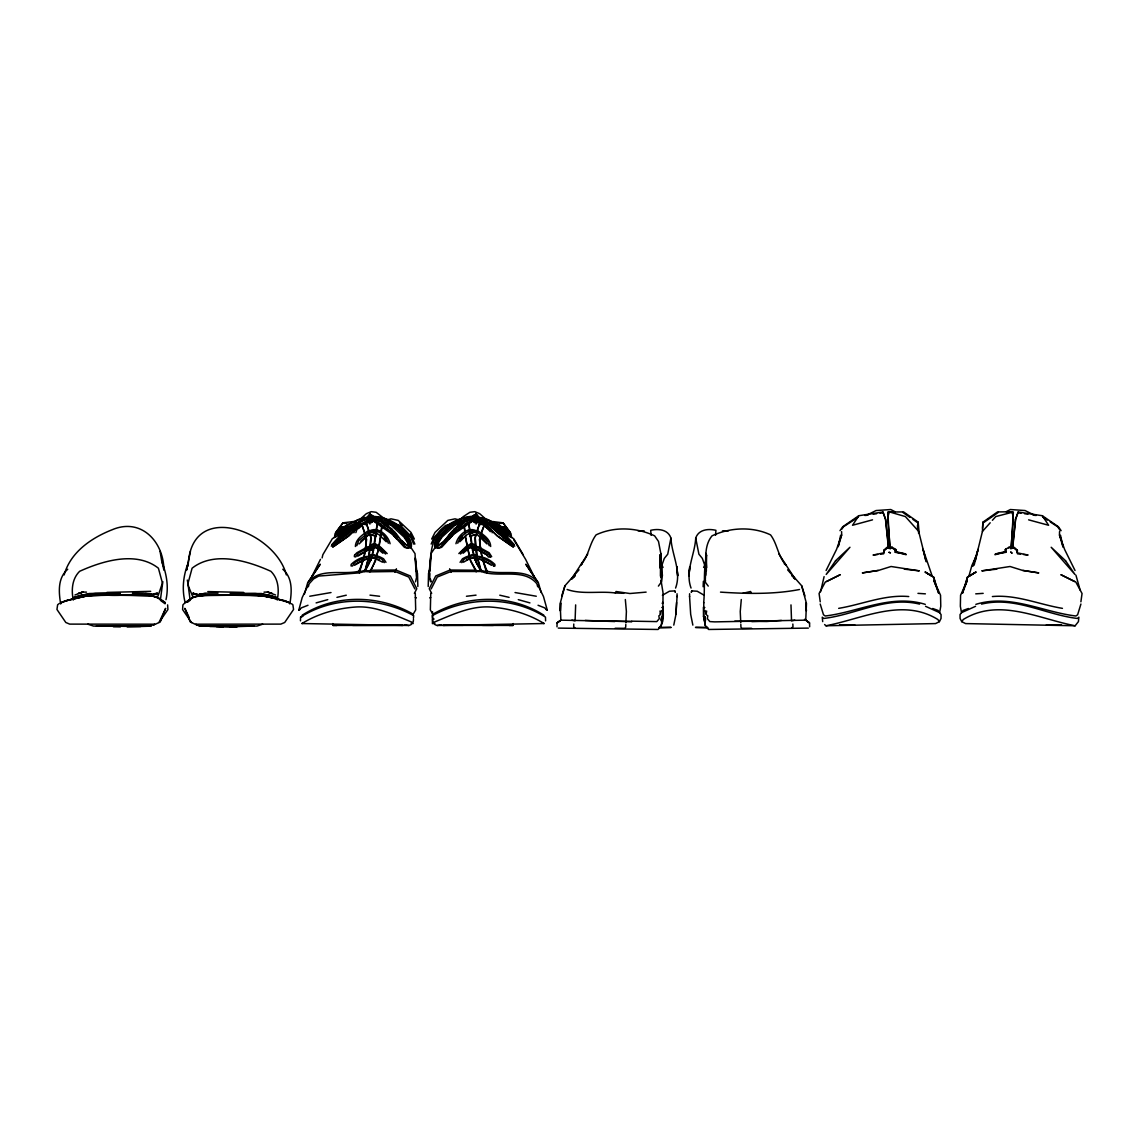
<?xml version="1.0" encoding="UTF-8"?>
<svg xmlns="http://www.w3.org/2000/svg" width="1139" height="1139" viewBox="0 0 1139 1139"><rect width="100%" height="100%" fill="white"/><g stroke="black" fill="none" stroke-linecap="round" stroke-linejoin="round"><path stroke-width="1.5" d="M662.969 603.044L662.998 592.565L661.076 580.705M477.056 519.327L476.999 516.408L476.885 518.046M599.897 620.969L632.031 621.552L560.872 620.157L560.16 603.499L564.958 585.759L579.025 569.827M689.579 596.651L689.593 593.761M705.625 575.622C706.636 562.395 702.948 546.891 712.017 535.843C729.871 527.428 752.366 526.261 770.548 534.874C777.567 544.129 777.88 556.572 786.138 565.215L795.122 578.939L793.954 577.957M895.268 552.315L895.667 549.382L895.738 551.575L905.847 553.995L895.268 552.315L895.667 549.382L892.008 547.19L887.067 547.446L883.779 550.379L883.892 552.828L873.044 555.049L877.6 554.522M658.755 627.874C665.703 622.549 662.542 610.347 662.884 602.488L662.357 603.257L662.884 602.488M1062.943 546.791L1059.484 535.031L1059.526 531.628M434.415 623.631L432.407 623.603L432.578 611.785M889.915 548.044L887.794 511.981L903.611 511.938L918.219 522.16L918.618 533.436M703.76 602.488L703.802 616.498L705.34 625.71L707.889 627.874M477.383 517.505C477.568 508.407 477.996 525.62 477.412 521.705M430.756 593.405L430.357 609.92L433.347 615.032M428.207 586.514L428.535 573.387L430.086 568.66M392.158 529.607L397.696 536.896L396.771 538.961L390.72 531.315L391.289 529.991L392.158 529.607L393.966 533.109M660.435 576.192L660.549 554.124L660.25 568.119L660.051 554.892L662.414 575.323L661.403 582.043L658.399 586.101M677.036 593.761L677.064 596.651M706.365 571.066L706.095 554.124L706.379 568.119L706.593 554.892C703.133 570.867 705.212 586.898 703.66 603.044M300.454 620.855L300.582 617.096C334.61 595.683 378.703 596.58 413.685 615.615L413.429 618.249M708.244 586.101L705.226 582.043L705.753 567.165M840.625 535.273L838.503 545.396M573.785 624.044L573.672 626.906L574.896 627.703M625.809 624.414L625.695 627.29L624.599 628.329L615.145 628.258M703.133 586.727L703.361 581.331M660.179 567.649L660.791 553.383L658.499 541.424L654.612 535.843C636.758 527.428 614.277 526.261 596.096 534.874C589.077 544.129 588.763 556.572 580.506 565.215L571.522 578.939L575.266 575.651M1023.534 554.522L1028.09 555.049L1017.241 552.828L1017.341 550.379L1014.066 547.446L1009.126 547.19L1005.452 549.382L1005.395 551.575L995.287 553.995L1005.851 552.315L1005.452 549.382L1005.851 552.315M673.775 625.112L675.968 614.32L676.552 602.46M675.968 614.32L677.079 596.309M429.759 577.046L429.93 573.7M430.3 567.023L431.012 553.639L442.16 536.953L455.244 524.965L462.149 524.211M368.637 521.705C368.324 525.62 368.168 511.795 368.623 515.583M371.556 521.747C371.243 525.663 371.086 511.824 371.542 515.597M378.433 548.656L375.414 561.185L369.89 571.849L364.807 571.493L359.369 572.86L318.721 576.078L313.581 578.911L309.167 583.752L308.327 586.756M1010.948 548.984L1013.354 518.843L1012.286 511.738L997.522 511.938L982.914 522.16L982.516 528.297M475.931 514.743L476.031 513.333L476.102 524.125M474.507 515.597C474.906 511.81 474.906 525.819 474.493 521.747M477.027 520.381L478.152 520.551M376.183 530.19L377.45 522.673C374.759 538.889 375.073 556.7 364.879 570.497L364.807 571.493L371.229 558.623M575.651 604.894L575.081 620.855L571.849 620.157M661.261 574.611L661.916 565.143L664.293 558.409L667.725 554.209L670.914 538.078C668.109 529.55 658.47 528.468 650.696 530.318L651.095 535.33M614.804 621.552L585.204 620.428M918.219 522.16L918.703 531.443L926.178 561.755M337.87 538.932L331.264 546.179L347.865 534.405L361.006 521.605L368.395 518.658L368.509 517.462L364.765 518.387M1011.204 548.044L1013.34 511.981L995.742 516.579L992.411 520.295M715.534 535.33L715.933 530.318C708.159 528.468 698.534 529.55 695.715 538.078C694.861 554.807 684.852 571.337 691.046 588.051M1012.457 548.414L1015.461 519.569L1018.195 511.995L1042.327 515.725L1058.373 526.745L1061.121 530.646M1012.699 547.802L1015.661 519.085L1018.195 511.995M429.232 574.526L430.656 557.825M391.93 530.503L392.058 529.137L382.135 521.52L372.937 517.22M413.485 619.431L413.229 622.051L411.805 622.891M1017.241 552.828L1017.341 550.379M188.163 565.827C190.583 498.398 275.538 531.714 286.33 574.91M289.847 603.983C291.798 591.995 292.951 578.071 282.785 569.244M380.654 535.245L379.031 545.367M381.067 531.728L381.665 526.46M500.348 526.09L499.466 528.225C498.754 522.288 511.981 532.497 508.208 534.789L498.925 528.468L500.135 525.549L487.634 519.526L476.543 516.608M661.232 620.997L661.745 616.526L661.09 620.015M165.995 599.683C168.757 587.311 166.735 574.697 162.308 562.937L163.902 570.112C163.76 541.595 141.079 517.419 112.192 529.735C91.334 537.921 70.39 552.23 64.168 574.91M381.964 525.777C380.398 541.666 377.892 557.996 369.89 571.849L395.105 571.493L408.773 577.046L414.867 588.906M498.925 528.468L500.135 525.549M886.982 548.172L887.067 547.446L883.693 550.877L886.982 548.172L892.15 548.158L892.008 547.19M375.77 533.465L372.168 555.305M741.29 599.527L740.25 611.515L740.763 622.734M492.148 532.796L492.375 531.144M1080.897 601.819L1082.05 593.519L1075.814 582.029L1060.865 574.682L1074.504 581.545M277.247 600.054C279.254 590.087 278.542 578.84 270.883 571.308C247.476 560.701 214.146 550.835 192.092 568.204L187.935 583.595L190.156 600.281L187.422 602.317M355.368 546.506C355.553 539.103 362.828 534.604 368.267 530.76L374.375 532.297M887.68 519.569L888.833 511.738L905.391 516.579L918.703 531.443M888.833 511.738L887.765 518.843L890.171 548.984M335.663 536.241L336.033 533.849L340.504 527.983L348.605 526.916M1008.969 548.158L1009.126 547.19M356.792 545.738L358.771 540.584L369.107 531.856L376.368 533.664M509.147 625.439L513.006 625.425L513.305 623.574M334.453 537.352L335.08 533.522L342.996 522.844L353.46 521.52L356.763 522.16M706.109 614.348L706.65 611.002M661.289 625.71L663.225 607.215M707.817 615.772L707.319 618.619L709.839 621.595L714.694 621.88L805.757 620.157L806.469 603.499L801.671 585.759L787.604 569.827M974.13 565.186L982.43 531.443L982.914 522.16M162.891 581.702L157.965 596.138M460.071 562.339L462.534 558.736L465.823 557.028L472.144 554.622L475.148 554.892M809.644 626.82L809.558 622.948L806.355 620.527M190.427 551.418L186.611 570.112L188.191 562.937C183.279 575.551 181.727 589.247 185.116 602.431M416.39 576.533L415.379 557.825M461.751 562.638L464.057 559.349L467.289 557.669L473.525 555.248L476.316 555.49M367.968 559.107L364.807 571.493L368.31 559.975M368.666 556.031L370.858 537.636L369.805 534.248M369.022 556.9L371.357 538.476L370.332 535.088M820.593 591.782L824.095 576.633M322.109 557.911L322.864 554.679L332.389 538.619L342.754 533.237M661.773 620.997L663.126 616.227M415.507 581.787L416.589 577.245M705.226 582.043L705.554 580.705M975.311 560.616L978.116 549.311L972.663 566.183M455.942 543.744C457.679 535.672 467.588 526.346 476.145 530.746M470.193 521.548L472.514 521.064L473.112 518.8M457.75 543.232C460.099 536.07 469.183 527.684 477.084 532.055M965.516 584.478L967.438 577.16L975.924 572.063L968.819 576.419L971.909 565.428L976.194 556.145L972.706 566.197M300.226 609.393L298.817 610.02L302.177 597.605L308.1 585.247M370.915 520.452L370.744 517.078M675.584 588.051C681.791 571.337 671.768 554.807 670.914 538.078M304.44 594.06L307.63 582.897C319.276 567.179 342.54 575.28 358.87 571.251C364.822 557.056 369.62 540.456 362.031 525.947L359.056 526.403M355.71 564.118L365.761 559.277L367.769 559.164L370.09 560.715L371.2 560.117L368.879 558.58L363.17 560.061L359.369 572.86L358.87 571.251M364.181 556.971L366.644 539.587L365.591 536.327M429.901 570.539L428.962 573.785C431.24 556.644 429.232 536.241 446.445 525.933M394.877 572.276L395.105 571.493M838.176 546.791L841.65 535.031L841.607 531.628M475.718 535.088C473.354 547.133 477.554 559.932 481.242 571.493C498.711 578.242 523.598 567.535 536.882 583.752L537.722 586.756M476.743 531.699L479.405 524.097L482.694 523.456M1080.925 604.026L1077.622 614.775L1075.885 616C1042.527 611.999 1010.094 593.761 975.867 604.353M436.721 544.741L437.49 542.292M475.305 517.078L474.721 518.971L475.817 521.121M476.244 534.248L475.191 537.636L477.383 556.031M477.298 530.859L479.405 524.097M486.994 526.403L484.018 525.947C476.415 540.456 481.213 557.056 487.179 571.251L486.68 572.86L482.765 560.032L477.156 558.58L474.849 560.117L475.96 560.715L478.28 559.164L480.288 559.277L490.339 564.118M564.958 585.759L561.698 595.939M480.459 536.327L479.405 539.587L481.868 556.971M481.512 533.066L484.018 525.947M435.767 541.438L434.585 546.592L435.539 547.916L437.618 547.973L440.636 546.877L449.62 537.437M165.084 602.688L157.111 597.163L151.444 595.854L120.321 594.957L87.504 595.697L65.421 600.794L60.41 603.001L65.293 600.951L87.432 595.839L106.44 595.014C125.66 597.206 149.309 588.877 165.283 602.83L164.016 601.577M475.091 517.932L474.863 518.629M478.081 559.107L481.242 571.493L450.944 571.493L437.262 577.046L431.183 588.906M841.65 535.031L836.524 549.454L826.088 570.511M659.88 615.174L661.56 610.518M370.118 570.24L395.959 570.013L396.415 568.788M691.9 590.913L691.345 592.138L691.9 590.913L697.182 591.212L704.244 595.298M508.208 534.789L509.076 532.739M734.769 621.168L766.746 621.495L781.439 620.428M431.183 544.086L434.116 537.281L445.463 525.478L452.14 523.869M396.258 538.533L397.696 536.896M372.866 520.238L380.526 523.855L390.805 531.842L390.962 529.607L381.109 522.061L372.738 518.131M156.798 594.601C160.713 590.899 143.884 597.078 157.41 593.319L156.598 594.444M567.108 589.489C582.214 594.772 599.498 590.856 615.345 592.978L616.042 591.511L629.91 593.519L646.126 592.123M703.603 567.45L704.714 565.143L702.336 558.409L698.919 554.209L695.715 538.078M106.425 593.661L120.335 593.419L95.306 593.49L81.054 595.085L73.508 597.605L89.113 593.519L106.682 593.12M625.881 622.734L626.393 611.515L625.339 599.527M311.844 576.633L320.443 559.349M431.681 539.032L435.041 532.411L447.841 520.395L455.016 518.829L458.405 519.783M824.622 624.542L825.974 625.767L935.546 623.588L939.404 621.666L941.028 618.491L941.07 614.576L939.533 612.625L925.551 606.304M414.382 593.376L416.789 588.735L410.325 575.964L395.959 570.013M359.041 543.986L369.506 533.963L375.97 535.956M355.297 528.169L353.902 532.796M379.159 559.633L371.955 557.555L370.203 560.687L368.623 560.288L370.389 557.142L372.311 557.028L382.547 562.196M412.702 615.032L415.692 609.92L415.294 593.405M459.786 541.78L467.09 534.575L471.987 532.824M587.752 553.981L580.506 565.215L582.3 563.862L581.758 563.321M309.31 580.605L320.23 564.204L308.199 582.057M888.676 548.414L885.672 519.569L882.939 511.995L858.792 515.725L852.527 525.264L872.517 519.84M408.189 546.492L408.716 545.695C405.456 532.696 392.499 522.829 379.558 520.737M841.678 529.336L843.515 526.731L858.236 517.163M839.998 530.646L842.746 526.745L858.792 515.725M409.698 547.005L407.079 548.229L404.359 547.261L392.798 534.575L373.592 521.263M1075.145 625.767L965.587 623.588L961.729 621.666L963.309 619.474C998.946 597.477 1038.611 618.819 1075.145 625.767L1078.434 621.609L1078.875 617.21L1077.323 618.449C1045.175 614.633 1014.707 595.968 981.547 604.111M436.223 540.114L439.953 534.946M458.86 553.568L466.079 546.521L470.564 543.873L473.44 544.029L475.205 546.293M437.86 541.068L439.64 538.633M460.469 554.024L467.488 547.218L471.888 544.641L474.55 544.798L476.373 547.076M335.763 532.454L342.996 522.844M448.339 536.896L453.892 529.607L454.76 529.991L455.315 531.315L449.279 538.961L448.339 536.896L449.791 538.533M449.222 537.252L454.76 529.991M451.158 534.319L454.119 530.503L453.991 529.137L463.9 521.52L473.112 517.22M449.279 538.961L455.885 531.301L455.087 529.607L464.926 522.061L473.311 518.131M67.728 569.244C57.548 578.071 58.715 591.995 60.666 603.983M370.83 546.293L372.61 544.029L375.486 543.873L379.97 546.521L387.189 553.568M369.677 547.076L371.499 544.798L374.162 544.641L378.561 547.218L385.58 554.024M334.24 543.858L346.854 530.105L359.639 522.644M460.071 520.281L463.089 516.736L469.923 512.279L474.835 511.667L479.676 513.675L485.314 518.658M660.577 626.564L658.057 629.468L558.295 628.102M445.349 528.567L448.681 524.752L462.747 518.117L473.653 516.65M442.288 534.988L449.791 526.474L461.779 520.85M982.43 531.443L990.19 522.773M344.989 533.664L350.157 529.436M334.838 545.325L334.026 546.222L348.42 536.198L361.077 523.897L369.734 520.153L370.018 513.333L370.118 514.743M343.067 536.441L347.694 531.372L354.628 527.343M333.642 546.065L332.631 547.147L348.79 535.857L361.718 523.342M336.347 543.531L338.554 541.253M358.429 528.553L366.132 521.719L368.082 521.164M784.871 563.321L784.344 563.862L786.138 565.215L778.891 553.981M354.556 565.314L363.17 560.061M184.29 603.499L182.895 604.88L182.596 609.55L191.523 622.549M356.151 526.232L359.967 522.502M357.731 556.245L369.193 549.297L371.428 549.041L373.564 550.593L368.495 549.738L358.913 554.949M360.849 541.039L369.506 533.963M187.422 601.221L185.23 602.83L193.488 596.964L199.168 595.64L244.073 595.014L263.081 595.839L285.22 600.951L290.103 603.001L285.077 600.794L263.009 595.697L217.364 594.971C207.27 595.811 195.296 593.661 187.266 601.349L193.488 596.964L204.778 595.27L255.72 595.099L270.028 597.135M574.882 575.708L571.522 578.939L574.07 576.69M372.083 522.203L373.919 518.729L373.037 515.91L370.759 514.643L373.023 519.028L371.115 522.744M474.935 522.744L473.027 519.028L475.29 514.643L473.012 515.91L472.13 518.729L473.952 522.203M463.502 562.196L470.934 557.996M460.156 539.872L463.132 537.224M360.736 518.658L366.374 513.675L371.214 511.667L376.126 512.279L384.968 519.099M360.935 520.153L364.309 517.163M458.789 538.206L461.964 535.401M454.119 530.503L455.23 531.842L455.885 531.301M662.385 595.298L669.447 591.212L674.729 590.913L675.299 592.138L674.729 590.913M458.476 525.649L469.311 518.031L473.126 517.619M298.817 610.02L301.522 607.813L308 605.265M460.711 552.244L463.359 550.151M59.029 603.684L57.633 604.781L56.95 609.465L65.806 622.478L69.65 624.115L155.431 624.2L160.257 621.922L165.653 608.34L158.99 622.549L167.917 609.55L167.618 604.88M301.949 623.531C318.237 613.494 337.77 608.084 356.863 606.945C376.326 606.105 394.179 614.96 411.692 622.079L411.008 624.685L408.901 625.496L301.949 623.531L304.227 622.777M463.117 553.255L468.257 548.898L472.286 546.549L474.109 546.777M302.191 615.202C335.236 594.102 378.262 594.629 412.247 613.65M455.23 531.842L465.524 523.855L473.183 520.238M337.002 532.938C358.685 519.697 333.926 528.909 337.842 534.789L347.124 528.468L345.914 525.549L358.415 519.526L367.911 517.021M560.473 620.342L557.071 622.948L556.999 626.82M197.901 594.686L193.103 593.319L197.901 594.686L193.103 593.319L193.715 594.601M337.543 534.205L341.273 531.358M153.68 625.14L154.776 624.314L148.853 626.222L127.184 626.891M337.842 534.789L337.486 533.878L346.242 527.3L345.701 526.09M560.274 620.527L557.071 622.948L560.886 620.214M487.136 554.949L477.554 549.738L472.486 550.593L474.621 549.041L476.857 549.297L486.723 554.707L488.403 557.042L491.678 556.672L489.129 552.728L478.223 546.734L474.792 546.364L472.03 548.614L474.08 547.104L477.269 547.46L487.962 553.326L490.325 556.9M460.953 525.022C450.361 528.496 447.214 543.004 436.693 545.225L436.166 544.47C440.195 529.464 456.084 519.256 471.247 518.615M457.807 529.607L460.469 527.67M455.614 529.151C447.485 532.924 444.979 545.738 435.255 546.108L434.472 545.012C438.572 527.414 457.522 516.309 474.963 516.181M458.419 527.129L461.224 525.107M452.596 533.792L473.781 519.185M464.94 524.937L467.118 523.385M808.334 628.102L708.586 629.468L706.052 626.564M983.911 522.402L998.277 512.422M472.443 521.263L453.251 534.575L441.69 547.261L438.971 548.229L436.337 547.005M791.747 627.703L792.972 626.906L792.844 624.044M468.428 520.238L472.358 517.448M475.177 557.811L474.379 558.324L476.586 556.829L480.003 556.985L491.194 562.41L493.543 566.026L495.009 565.912L494.853 564.346C490.24 559.932 483.79 556.501 477.312 556.345M975.924 572.063L967.438 577.16L962.441 593.277L967.225 580.591L960.576 595.256L960.348 606.275L961.501 612.625L960.049 614.576L960.092 618.491L961.729 621.666M356.236 522.972L345.971 529.037L331.819 544.627L346.911 533.835L359.924 521.078L368.125 517.804M465.936 521.349L469.581 519.213M262.682 624.172L257.044 626.066L199.311 625.966L195.737 624.314L196.833 625.14M467.317 549.24L471.204 546.976M152.598 594.686L157.41 593.319M799.521 589.489C774.207 594.473 746.501 593.832 720.503 592.123M469.61 536.469L477.156 534.148L470.08 535.956M369.933 524.125L369.776 520.196M512.422 544.713L499.181 530.105L486.41 522.644M347.196 530.916L350.157 529.379M1006.107 511.71L1010.393 509.532L1025.072 510.543L1035.109 515.483M826.615 581.545L840.269 574.682L825.305 582.029L819.083 593.519L820.237 601.819M364.352 549.753L367.655 548.13M433.802 613.65C467.787 594.629 510.813 594.102 543.858 615.202M866.024 515.483L876.062 510.543L890.741 509.532L895.026 511.71M347.124 528.468L345.943 525.791L358.358 519.754L367.712 517.263M975.582 606.304L961.587 612.625L963.081 610.433L968.435 608.497M346.655 527.229L362.102 520.551M464.869 524.424L473.255 520.452M74.975 594.971L83.09 592.052L86.507 592.138M370.374 549.496L371.428 549.041M466.89 559.633L475.661 557.142L477.426 560.288L475.846 560.687L474.095 557.555L472.486 557.484M467.616 548.656L470.635 561.185L476.159 571.849L475.931 570.24L450.09 570.013L435.724 575.964L429.261 588.735L431.667 593.376M60.41 603.001C73.95 597.662 90.38 594.216 106.44 595.014M476.7 522.573L484.26 523.726M429.716 597.875L430.727 597.534M368.965 532.055C376.838 527.699 386.135 535.843 388.299 543.232M369.904 530.746C378.461 526.346 388.371 535.672 390.093 543.744M514.771 546.179C500.918 538.22 491.208 523.669 476.173 518.06M300.582 617.096L302.817 616.398M387.644 519.783L391.033 518.829L398.209 520.395L410.994 532.411L414.368 539.032M316.115 602.901L327.761 599.641M368.153 520.95L365.804 521.577L359.824 526.574L356.891 529.578L355.838 532.653M474.095 557.555L475.661 557.142M994.973 554.736L1005.082 552.073M359.041 571.892L364.452 570.511M361.775 523.726L369.335 522.573M364.964 519.512L368.424 518.658M336.945 597.363L346.27 595.199M742.856 593.305L750.587 591.511L751.299 592.978M825.974 625.767C862.522 618.819 902.173 597.477 937.824 619.474L939.404 621.666M843.757 624.927L839.471 625.197L854.734 624.798M384.797 524.951L389.851 523.883M478.807 524.937L482.082 524.267M309.765 596.238L331.008 592.551M383.615 524.367L388.84 523.399M437.148 625.496L544.1 623.531C527.813 613.494 508.279 608.084 489.186 606.945C469.724 606.105 451.87 614.96 434.358 622.079L435.041 624.685L437.148 625.496L441.505 624.699M373.321 547.218L374.845 546.976L378.732 549.24M838.674 608.354C862.024 604.496 884.576 594.401 908.751 596.551M469.667 533.664L476.942 531.856L487.264 540.584L489.257 545.738M457.892 530.347L456.412 530.589L457.066 531.144M471.674 532.297L477.782 530.76C483.207 534.604 490.496 539.103 490.681 546.506M878.254 570.425L862.337 572.903L878.511 570.425L891.068 566.496L919.315 570.853L904.309 569.158M864.786 515.454L868.16 514.97M873.229 514.216L876.617 513.717M879.991 513.233L883.38 512.735M339.693 527.414L346.228 526.489M470.122 521.391L472.514 521.064M466.492 520.737C453.55 522.829 440.594 532.696 437.319 545.695L437.86 546.492M371.926 546.777L373.763 546.549L377.792 548.898L382.932 553.255M880.632 554.166L883.665 553.81M466.449 596.267L476.045 595.142M343.807 523.413L347.253 523.015M996.81 569.158L981.818 570.853L1010.051 566.496L1022.623 570.425L1038.782 572.903L1022.865 570.425M370.901 554.892L373.905 554.622L380.227 557.028L383.516 558.736L385.979 562.339M468.955 533.066L470.663 532.91M369.719 555.49L372.524 555.248L378.76 557.669L381.992 559.349L384.299 562.638M476.102 570.881L481.171 570.497L481.242 571.493L475.775 561.954M659.125 627.817L671.17 627.418L660.535 627.404M122.457 625.881L119.424 626.08L127.07 626.108M975.739 593.846L983.171 593.362M401.369 625.453L403.135 625.354L333.029 625.425L332.745 623.574M368.737 556.345C362.259 556.501 355.809 559.932 351.182 564.346L351.04 565.912L352.492 566.026L354.855 562.41L366.046 556.985L369.463 556.829L371.67 558.324L370.873 557.811M661.802 607.528L662.642 607.5M150.69 591.34L106.924 592.408M1006.648 512.18L1009.994 512.08M631.86 621.168L656.79 621.595L659.324 618.619L658.812 615.772M264.006 592.138L267.423 592.052L275.524 594.971M499.366 527.571L502.271 529.464M243.831 593.12L230.178 593.419L255.207 593.49L269.459 595.085L277.005 597.605L261.401 593.519L244.088 593.661M411.635 623.631L413.229 623.56M106.397 595.142L151.345 595.64L157.025 596.964L160.343 599.171M87.817 624.172L93.455 626.066L151.202 625.966L96.388 626.023L140.681 626.507M230.135 626.863L254.125 626.023L199.311 625.966L237.083 626.792L209.832 626.507M722.425 530.888L728.576 530.845M706.109 627.404L695.473 627.418L707.504 627.817M751.498 628.258L742.03 628.329L740.948 627.29L740.82 624.414M352.706 625.411L400.885 625.368M445.164 625.368L463.174 625.339M223.443 626.108L231.075 626.08L228.042 625.881M132.508 593.163L144.297 593.163M513.006 625.425L442.9 625.354L444.68 625.453M1010.692 548.172L1014.151 548.172L1017.44 550.877L1014.066 547.446L1014.151 548.172M206.202 593.163L218.005 593.163M992.382 596.551C1016.543 594.401 1039.095 604.496 1062.445 608.354M333.029 625.425L336.902 625.439M482.466 625.368L493.344 625.411M638.054 530.845L644.204 530.888M113.416 626.792L120.378 626.863M243.589 592.408L207.811 591.582M345.715 526.261L346.683 527.571M891.139 512.08L894.485 512.18M703.987 607.5L704.827 607.528M615.345 592.978L623.788 593.305M390.164 531.301L396.771 538.961M216.353 626.578L223.315 626.891M487.179 571.251C503.495 575.28 526.773 567.179 538.42 582.897L541.153 592.465M917.963 593.362L925.395 593.846M364.879 570.497L369.947 570.881M1046.385 624.798L1061.648 625.197L1057.362 624.927M374.062 532.824L378.96 534.575L386.249 541.78M375.386 532.91L377.094 533.066M373.692 517.448L377.621 520.238M383.9 524.211L390.805 524.965L403.889 536.953L415.023 553.639L415.835 568.688M497.074 522.829L502.228 523.413M1017.454 553.81L1020.501 554.166M369.99 595.142L379.6 596.267M492.575 521.52L503.054 522.844L510.286 532.454M499.067 527.129L505.545 527.983L510.016 533.849L510.386 536.241M373.051 518.387C388.798 518.758 405.669 528.795 409.869 544.47L408.018 545.282L405.925 544.513L401.611 540.484M372.667 516.394C389.609 516.722 407.62 528.04 411.578 545.012L410.78 546.108C401.013 545.78 398.678 532.824 390.592 528.994M372.382 516.65L383.302 518.117L397.354 524.752L399.59 527.3M919.572 604.111C886.427 595.968 855.944 614.633 823.81 618.449L822.258 617.21L822.7 621.609M499.822 526.489L506.357 527.414L510.955 533.522L511.596 537.352M1017.753 512.735L1021.128 513.233M1024.516 513.717L1027.891 514.216M1032.959 514.97L1036.348 515.454M515.042 592.551L536.284 596.238M376.425 536.469L368.894 534.148M404.53 624.699L408.901 625.496M457.209 523.399L462.434 524.367M363.355 523.456L366.644 524.097L369.292 531.699M363.967 524.267L367.242 524.937M456.198 523.883L459.558 524.595M925.267 604.353C891.025 593.761 858.607 611.999 825.248 616L823.497 614.775L820.194 604.026M499.779 595.199L509.105 597.363M393.909 523.869L400.572 525.478L411.934 537.281L414.867 544.086M481.284 518.387L477.54 517.462L477.625 518.658L483.32 521.221M277.247 598.943L290.103 603.001M481.583 570.511L487.008 571.892M477.383 521.42L481.697 522.53M479.348 519.356L487.008 521.363L499.395 527.229M896.051 552.073L906.16 554.736M476.771 516.85L487.691 519.754L500.106 525.791M370.389 557.142L371.955 557.555M1028.617 519.84L1048.606 525.264L1042.327 515.725M518.288 599.641L529.934 602.901M541.822 622.777L544.1 623.531M415.308 597.534L416.333 597.875M932.699 608.497L938.052 610.433L939.632 612.625L940.771 606.275L940.543 595.256L933.895 580.591L938.693 593.277L933.681 577.16L925.21 572.063L932.3 576.419L923.017 549.311L925.822 560.616M538.049 605.265L544.527 607.813L547.233 610.02L543.474 596.494L537.935 585.247M474.707 519.526L484.331 523.342L497.259 535.857L513.418 547.147L512.408 546.065M476.273 517.149L486.125 521.078L499.138 533.835L514.23 544.627L500.078 529.037L489.813 522.972M476.13 520.381L484.972 523.897L497.629 536.198L512.023 546.222L509.688 543.531M474.621 549.041L475.675 549.496M545.823 609.393L547.233 610.02M390.264 523.655L396.258 526.474L403.761 534.988M372.78 520.452L381.181 524.424M482.879 560.061L491.478 565.314M503.296 533.237L513.646 538.619L523.185 554.679M373.863 521.235L372.937 518.8L376.468 519.213L380.099 521.349M434.073 619.061L432.621 618.249L432.364 615.615C467.346 596.58 511.439 595.683 545.467 617.096L545.595 620.855M491.407 527.343L498.341 531.372L504.136 537.708M434.244 622.891L432.82 622.051L432.564 619.431M495.892 529.436L502.228 534.96M925.21 572.063L933.681 577.16L936.002 585.93M893.204 548.813L895.297 550.109M476.543 533.963L487.008 543.986M373.734 520.139L393.453 533.792M1042.883 517.163L1047.311 520.039M1050.258 521.947L1057.618 526.731L1060.352 530.632M902.843 512.422L910.033 517.419M912.909 519.412L917.208 522.402M804.49 619.303L809.558 622.948L806.156 620.342M391.844 530.162L394.649 532.184M385.096 525.022L387.844 527.015M165.084 603.798L160.343 600.281L162.578 583.595L158.406 568.204C136.367 550.835 103.037 560.701 79.63 571.308C71.971 578.84 71.259 590.087 73.266 600.054M499.807 527.3L508.549 533.878M506.015 532.312L508.507 534.205M500.334 526.261L509.048 532.938M291.484 603.684L292.88 604.781L293.563 609.465L284.707 622.478L280.849 624.115L195.068 624.2L190.256 621.922L184.86 608.34L189.302 617.822M385.338 552.244L380.07 547.759M387.559 525.649L376.738 518.031L372.923 517.619L373.492 519.099M380.882 532.653L383.017 534.476M384.071 535.401L387.26 538.206M383.9 538.106L385.893 539.872M399.746 523.171L402.266 525.506M703.404 607.215L703.503 616.227L704.87 620.997M791.747 575.708L795.122 578.939M479.946 535.985L486.239 542.05M482.224 535.287L487.748 540.626M794.794 620.157L791.548 620.855L790.979 604.894M399.604 525.933L410.752 537.281L413.642 544.058M487.62 528.553L477.896 520.95L483.192 523.869L490.339 531.685M504.919 535.358L513.732 545.054M454.803 531.756L453.892 529.607M396.429 537.437L405.413 546.877L408.417 547.973L410.51 547.916L411.464 546.592L409.826 540.114M391.289 529.991L396.828 537.252M1075.928 575.167L1080.142 590.102M405.527 537.423L408.175 541.068M193.103 593.319L193.915 594.444M503.054 522.844L506.357 527.414M405.171 533.65L408.887 538.818M362.031 525.947L363.028 527.385M537.85 582.057L525.819 564.204L536.725 580.605M513.689 539.587L525.606 559.349L534.191 576.633M481.171 570.497C470.977 556.7 471.275 538.889 468.599 522.673L469.866 530.19M475.931 570.24L470.549 560.559L465.566 538.106M410.496 533.792L412.475 537.693M1075.031 570.511L1064.609 549.454L1059.484 535.031M346.256 527.571L346.583 528.225L346.242 527.3M661.916 565.143L663.026 567.45M192.534 596.138L188.561 586.514L187.309 580.093M336.973 532.739L337.486 533.878M371.186 518.629L370.958 517.932M449.634 568.788L450.09 570.013M705.084 610.518L706.75 615.174M882.939 511.995L885.473 519.085L888.42 547.802M804.946 595.939L801.671 585.759M416.475 570.24L417.5 573.387L417.842 586.514M362.43 526.531L364.537 533.066M430.243 578.569L431.211 581.616M366.644 524.097L368.751 530.859M408.559 542.292L409.314 544.741M450.944 571.493L451.172 572.276M416.148 570.539L417.088 573.785L415.365 558.494M473.881 555.305L470.279 533.465M1063.043 546.934L1060.509 535.273M429.446 577.245L430.542 581.787M692.854 625.112L690.675 614.32L689.551 596.309M160.086 551.418L161.966 562.495M703.503 616.227L705.34 625.71M705.539 620.015L704.899 616.526L705.411 620.997M467.004 545.367L465.395 535.245M659.979 611.002L660.535 614.348M474.137 514.842L474.408 516.508M1012.286 511.738L1013.439 519.569M353.161 530.489L353.403 532.354M464.086 525.777L464.926 532.824M464.385 526.46L464.983 531.728M493.828 564.859L493.913 565.926M917.45 525.478L917.692 528.539M751.825 621.552L766.746 620.969M704.714 565.143L705.383 574.611M883.779 550.379L883.892 552.828M705.853 553.383L706.465 567.649M660.791 553.383L661.403 582.043M660.891 567.165L661.033 577.316M689.721 566.923L688.995 575.622L689.721 566.923M560.715 603.058L560.331 610.789L560.715 603.058M1010.82 552.088L1011.93 553.056L1010.82 552.088M354.556 555.092L354.371 556.672L355.724 556.9L358.087 553.326L368.78 547.46L371.969 547.104L374.019 548.614L371.257 546.364L367.826 546.734L356.92 552.728L354.556 555.092M205.347 593.391L199.183 594.259L205.347 593.391M835.585 560.73L826.202 574.44L849.95 547.261L835.585 560.73M81.98 592.337L78.434 593.405L83.09 592.052L81.98 592.337M890.385 552.814L889.075 552.33L890.385 552.814M150.775 593.718L145.151 593.391L151.316 594.259L150.775 593.718M271.239 593.12L267.423 592.052L272.079 593.405L271.239 593.12M1065.549 560.73L1051.183 547.261L1074.917 574.44L1065.549 560.73M677.648 575.622L676.908 566.923L677.648 575.622M806.398 610.831L805.914 603.058L806.298 610.789"/></g></svg>
